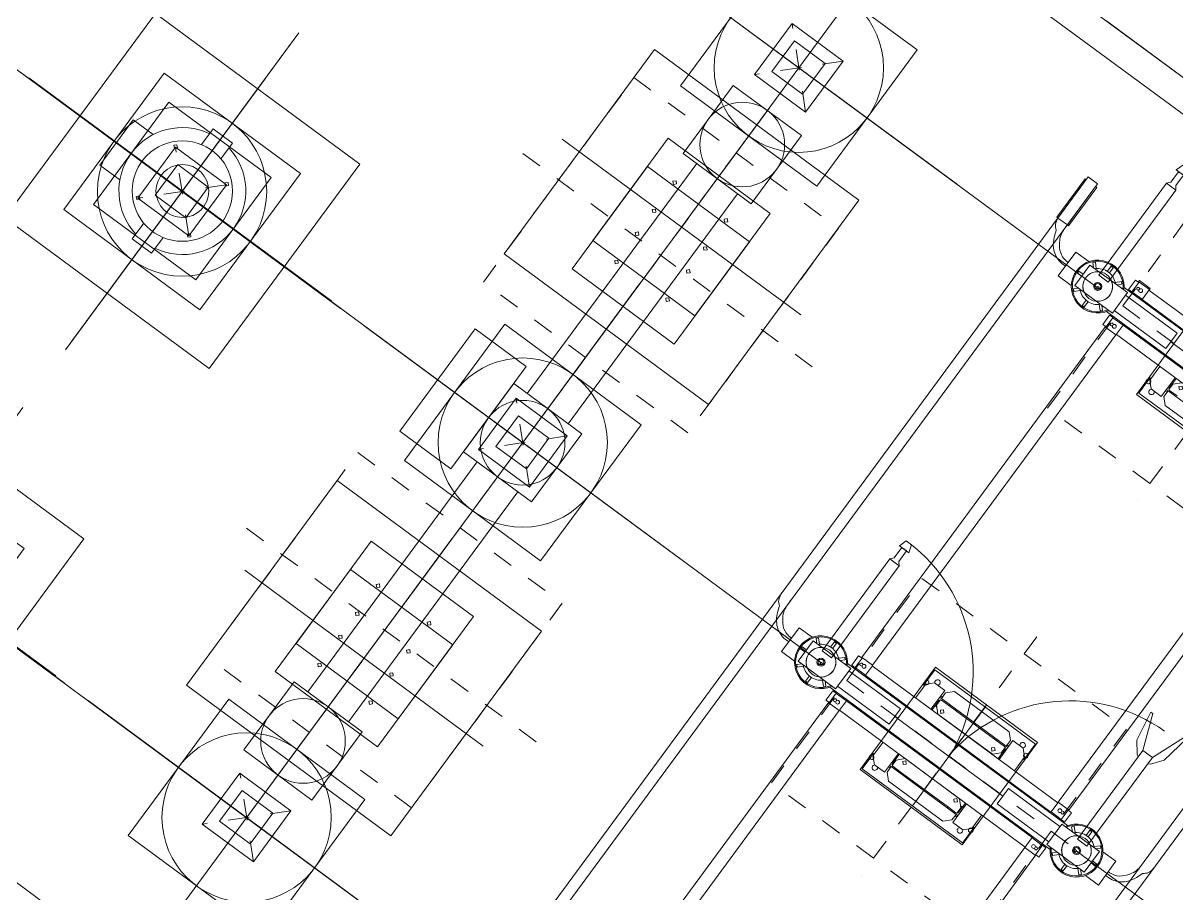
# Model space of a CAD drawing. Header units: metres. Extents: x 432095 to 435012, y 2470938 to 2473256.
# Drawn here: x 433771.58 to 433777.03, y 2471306.73 to 2471310.84 of the extents above; entities that cross this region are included whole.
import ezdxf

# ---------------------------------------------------------------- set-up
doc = ezdxf.new("R2010")
doc.units = ezdxf.units.M
doc.header["$MEASUREMENT"] = 0
doc.set_wipeout_variables(frame=1)
for name, pattern in [('MB D$0$DASHDOT', [1, 0.5, -0.25, 0, -0.25]), ('MB D$0$DASHED2', [0.375, 0.25, -0.125]), ('MB D$0$HIDDEN', [0.375, 0.25, -0.125])]:
    doc.linetypes.add(name, pattern=pattern)
doc.layers.add('cong trinh tram 110kv', color=7, linetype='Continuous', lineweight=5)
doc.layers.add('MB D$0$4-Net thay', color=4, linetype='Continuous')
doc.layers.add('MB D$0$muong cap', color=4, linetype='Continuous')

# ---------------------------------------------------------------- blocks, each defined once
blk = doc.blocks.new('*U39')
at = {"color": 8}
blk.add_wipeout([(350, -720), (350, 500), (-250, 500), (-250, -720)], dxfattribs=at).dxf.layer = 'MB D$0$4-Net thay'
at = {"layer": 'MB D$0$4-Net thay', "color": 8}
for centre in [(50, 250), (50, -470)]:
    blk.add_circle(centre, 10, dxfattribs=at)
blk = doc.blocks.new('*U40')
at = {"layer": 'MB D$0$muong cap', "color": 0, "linetype": 'ByBlock', "lineweight": -2, "transparency": 16777216}
blk.add_blockref('*U39', (15150, 0), dxfattribs=at)
blk = doc.blocks.new('MB D$0$Mong TB')
at = {"layer": 'cong trinh tram 110kv', "linetype": 'MB D$0$HIDDEN', "ltscale": 1.5}
for p, q in [((0, -700.1), (0, 699.9)), ((700, -0.1), (-700, -0.1))]:
    blk.add_line(p, q, dxfattribs=at)
at = {"layer": 'cong trinh tram 110kv', "linetype": 'MB D$0$HIDDEN'}
blk.add_lwpolyline([(-600, -600.1), (600, -600.1), (600, 599.9), (-600, 599.9)], close=True, dxfattribs=at)
at = {"layer": 'cong trinh tram 110kv'}
for points in [[(-300, -300.1), (300, -300.1), (300, 299.9), (-300, 299.9)], [(-150, 160.5), (-139.4, 149.9), (-150, 139.3), (-160.6, 149.9)], [(150, 160.5), (139.4, 149.9), (150, 139.3), (160.6, 149.9)], [(-150, -160.7), (-139.4, -150.1), (-150, -139.5), (-160.6, -150.1)], [(150, -160.7), (139.4, -150.1), (150, -139.5), (160.6, -150.1)]]:
    blk.add_lwpolyline(points, close=True, dxfattribs=at)
blk = doc.blocks.new('MB D$0$DCL2L')
at = {"layer": 'cong trinh tram 110kv', "linetype": 'ByBlock'}
for p, q in [((-70, 930), (-70, 853.6)), ((-70, 930), (70, 930)), ((70, 930), (70, 853.6)), ((2135, 930), (2135, 853.6)), ((2135, 930), (2275, 930)), ((2275, 930), (2275, 853.6)), ((-77.1, 835.6), (-85.6, 827.1)), ((-85.6, 827.1), (-64.2, 805.7)), ((-60, 818.5), (-77.1, 835.6)), ((-60, 840), (60, 840)), ((-60, 620), (-60, 840)), ((6, 865), (-6, 865)), ((-6, 865), (-6, 840)), ((6, 840), (6, 865)), ((60, 840), (60, 620)), ((77.1, 835.6), (60, 818.5)), ((64.2, 805.7), (85.6, 827.1)), ((85.6, 827.1), (77.1, 835.6)), ((2127.9, 835.6), (2119.4, 827.1)), ((2119.4, 827.1), (2140.8, 805.7)), ((2145, 818.5), (2127.9, 835.6)), ((2145, 840), (2265, 840)), ((2145, 620), (2145, 840)), ((2211, 865), (2199, 865)), ((2199, 865), (2199, 840)), ((2211, 840), (2211, 865)), ((2265, 840), (2265, 620)), ((2282.1, 835.6), (2265, 818.5)), ((2269.2, 805.7), (2290.6, 827.1)), ((2290.6, 827.1), (2282.1, 835.6)), ((585.6, 777.7), (602.4, 763.8)), ((2790.6, 777.7), (2807.4, 763.8)), ((-84.8, 756), (-115, 756)), ((-115, 756), (-115, 744)), ((-115, 744), (-84.8, 744)), ((-9, 750), (0, 750)), ((-9, 741), (-9, 750)), ((0, 741), (-9, 741)), ((0, 750), (0, 741)), ((115, 756), (84.8, 756)), ((84.8, 744), (115, 744)), ((115, 744), (115, 756)), ((585.6, 722.3), (602.4, 736.2)), ((2120.2, 756), (2090, 756)), ((2090, 756), (2090, 744)), ((2090, 744), (2120.2, 744)), ((2196, 750), (2205, 750)), ((2196, 741), (2196, 750)), ((2205, 741), (2196, 741)), ((2205, 750), (2205, 741)), ((2320, 756), (2289.8, 756)), ((2289.8, 744), (2320, 744)), ((2320, 744), (2320, 756)), ((2790.6, 722.3), (2807.4, 736.2)), ((-64.2, 694.3), (-85.6, 672.9)), ((-85.6, 672.9), (-77.1, 664.4)), ((-77.1, 664.4), (-60, 681.5)), ((60, 681.5), (77.1, 664.4)), ((85.6, 672.9), (64.2, 694.3)), ((77.1, 664.4), (85.6, 672.9)), ((2140.8, 694.3), (2119.4, 672.9)), ((2119.4, 672.9), (2127.9, 664.4)), ((2127.9, 664.4), (2145, 681.5)), ((2265, 681.5), (2282.1, 664.4)), ((2290.6, 672.9), (2269.2, 694.3)), ((2282.1, 664.4), (2290.6, 672.9)), ((-2065, 608), (-130, 608)), ((-133, 605), (-131, 605)), ((-133, 545), (-133, 605)), ((-83, 605), (-131, 605)), ((-130, 625), (-130, 605)), ((-130, 625), (-75, 625)), ((-76, 605), (-83, 605)), ((-76, 605), (-74, 605)), ((-76, 545), (-76, 605)), ((-75, 625), (-75, 605)), ((-75, 608), (-70, 608)), ((-70, 605), (-74, 605)), ((-70, 646.4), (-70, -646.4)), ((60, 620), (-60, 620)), ((-45, 620), (-45, 317)), ((45, 620), (45, 317)), ((70, 646.4), (70, -646.4)), ((70, 608), (75, 608)), ((70, 605), (74, 605)), ((76, 605), (74, 605)), ((130, 625), (75, 625)), ((75, 605), (75, 625)), ((76, 605), (76, 545)), ((76, 605), (83, 605)), ((83, 605), (131, 605)), ((130, 605), (130, 625)), ((130, 608), (2075, 608)), ((133, 605), (131, 605)), ((133, 605), (133, 545)), ((2072, 605), (2074, 605)), ((2072, 545), (2072, 605)), ((2122, 605), (2074, 605)), ((2075, 625), (2075, 605)), ((2075, 625), (2130, 625)), ((2129, 605), (2122, 605)), ((2129, 605), (2131, 605)), ((2129, 545), (2129, 605)), ((2130, 625), (2130, 605)), ((2130, 608), (2135, 608)), ((2135, 605), (2131, 605)), ((2135, 646.4), (2135, -646.4)), ((2265, 620), (2145, 620)), ((2160, 620), (2160, 317)), ((2250, 620), (2250, 317)), ((2275, 646.4), (2275, -646.4)), ((2275, 608), (2280, 608)), ((2275, 605), (2279, 605)), ((2281, 605), (2279, 605)), ((2335, 625), (2280, 625)), ((2280, 605), (2280, 625)), ((2281, 605), (2281, 545)), ((2281, 605), (2288, 605)), ((2288, 605), (2336, 605)), ((2335, 605), (2335, 625)), ((2335, 608), (2345, 608)), ((2338, 605), (2336, 605)), ((2338, 605), (2338, 545)), ((2345, 545), (2345, 608)), ((-2062, 545), (-133, 545)), ((-133, 545), (-131, 545)), ((-83, 545), (-131, 545)), ((-130, 545), (-130, -545)), ((-76, 545), (-83, 545)), ((-76, 545), (-74, 545)), ((-75, 545), (-75, -545)), ((-70, 545), (-74, 545)), ((70, 545), (74, 545)), ((76, 545), (74, 545)), ((75, -545), (75, 545)), ((76, 545), (83, 545)), ((83, 545), (131, 545)), ((130, -545), (130, 545)), ((133, 545), (131, 545)), ((133, 545), (2072, 545)), ((2072, 545), (2074, 545)), ((2122, 545), (2074, 545)), ((2075, 545), (2075, -545)), ((2129, 545), (2122, 545)), ((2129, 545), (2131, 545)), ((2130, 545), (2130, -545)), ((2135, 545), (2131, 545)), ((2275, 545), (2279, 545)), ((2281, 545), (2279, 545)), ((2280, -545), (2280, 545)), ((2281, 545), (2288, 545)), ((2288, 545), (2336, 545)), ((2335, -545), (2335, 545)), ((2338, 545), (2336, 545)), ((2338, 545), (2345, 545)), ((-290, 295), (-285, 295)), ((-290, -295), (-290, 295)), ((-219, 295), (-285, 295)), ((-210, 290), (-240, 260)), ((-208.8, 295), (-219, 295)), ((-130, 290), (-210, 290)), ((-208.8, 295), (-200, 295)), ((-208, 290), (-208, 291)), ((-200, 295), (-200, 290)), ((-70, 290), (-75, 290)), ((45, 317), (-45, 317)), ((0, -317), (0, 317)), ((75, 290), (70, 290)), ((210, 290), (130, 290)), ((200, 295), (208.8, 295)), ((200, 290), (200, 295)), ((208, 291), (208, 290)), ((208.8, 295), (219, 295)), ((240, 260), (210, 290)), ((219, 295), (285, 295)), ((290, 295), (285, 295)), ((290, 295), (290, -295)), ((1915, 295), (1920, 295)), ((1915, -295), (1915, 295)), ((1986, 295), (1920, 295)), ((1995, 290), (1965, 260)), ((1996.2, 295), (1986, 295)), ((2075, 290), (1995, 290)), ((1996.2, 295), (2005, 295)), ((1997, 290), (1997, 291)), ((2005, 295), (2005, 290)), ((2135, 290), (2130, 290)), ((2250, 317), (2160, 317)), ((2200, -317), (2200, 317)), ((-240, 260), (-240, 200)), ((240, 260), (240, 200)), ((1965, 260), (1965, 200)), ((-233, 190), (-263, 160)), ((-130, 200), (-240, 200)), ((-200, 190), (-233, 190)), ((-208, 190), (-208, 200)), ((-200, 190), (-200, 200)), ((-200, -190), (-200, 190)), ((-194, 185), (-194, 141.5)), ((-192.5, 190), (-161, 190)), ((-189.7, 192.7), (-189.7, 190)), ((-141.5, 194), (-185, 194)), ((-131, 160), (-161, 190)), ((-130, 194), (-141.5, 194)), ((-137, 200), (-137, 198.5)), ((-70, 200), (-75, 200)), ((-70, 194), (-75, 194)), ((75, 200), (70, 200)), ((75, 194), (70, 194)), ((240, 200), (130, 200)), ((141.5, 194), (130, 194)), ((161, 190), (131, 160)), ((137, 198.5), (137, 200)), ((185, 194), (141.5, 194)), ((154.3, 194), (154.3, 183.3)), ((192.5, 190), (161, 190)), ((182.6, 193), (182.6, 194)), ((194, 141.5), (194, 185)), ((200, 200), (200, 190)), ((200, 190), (200, -190)), ((200, 190), (233, 190)), ((208, 200), (208, 190)), ((263, 160), (233, 190)), ((1972, 190), (1942, 160)), ((2075, 200), (1965, 200)), ((2005, 190), (1972, 190)), ((1997, 190), (1997, 200)), ((2005, 190), (2005, 200)), ((2005, -190), (2005, 190)), ((2011, 185), (2011, 141.5)), ((2012.5, 190), (2044, 190)), ((2015.3, 192.7), (2015.3, 190)), ((2063.5, 194), (2020, 194)), ((2074, 160), (2044, 190)), ((2075, 194), (2063.5, 194)), ((2068, 200), (2068, 198.5)), ((-263, -160), (-263, 160)), ((-198.5, 137), (-200, 137)), ((-194, 141.5), (-194, -141.5)), ((-131, 160), (-131, -160)), ((-130, 154), (-131, 154)), ((-70, 154), (-75, 154)), ((75, 154), (70, 154)), ((131, 154), (130, 154)), ((131, -160), (131, 160)), ((194, -141.5), (194, 141.5)), ((200, 137), (198.5, 137)), ((263, 160), (263, -160)), ((1942, -160), (1942, 160)), ((290, 0), (-290, 0)), ((-263, -160), (-233, -190)), ((-200, -137), (-198.5, -137)), ((-194, -141.5), (-194, -185)), ((-161, -190), (-131, -160)), ((-131, -154), (-130, -154)), ((-75, -154), (-70, -154)), ((70, -154), (75, -154)), ((130, -154), (131, -154)), ((131, -160), (161, -190)), ((194, -185), (194, -141.5)), ((198.5, -137), (200, -137)), ((233, -190), (263, -160)), ((-240, -260), (-240, -200)), ((-240, -200), (-130, -200)), ((-200, -190), (-233, -190)), ((-208, -200), (-208, -190)), ((-200, -200), (-200, -190)), ((-192.5, -190), (-161, -190)), ((-185, -194), (-141.5, -194)), ((-182.6, -193), (-182.6, -194)), ((-154.3, -194), (-154.3, -183.3)), ((-141.5, -194), (-130, -194)), ((-137, -198.5), (-137, -200)), ((-75, -194), (-70, -194)), ((-75, -200), (-70, -200)), ((70, -194), (75, -194)), ((70, -200), (75, -200)), ((130, -194), (141.5, -194)), ((130, -200), (240, -200)), ((137, -200), (137, -198.5)), ((141.5, -194), (185, -194)), ((192.5, -190), (161, -190)), ((189.7, -192.7), (189.7, -190)), ((200, -190), (200, -200)), ((200, -190), (233, -190)), ((208, -190), (208, -200)), ((240, -260), (240, -200)), ((-240, -260), (-210, -290)), ((210, -290), (240, -260)), ((-290, -295), (-285, -295)), ((-219, -295), (-285, -295)), ((-208.8, -295), (-219, -295)), ((-210, -290), (-130, -290)), ((-200, -295), (-208.8, -295)), ((-208, -291), (-208, -290)), ((-200, -290), (-200, -295)), ((-75, -290), (-70, -290)), ((-45, -317), (45, -317)), ((-45, -620), (-45, -317)), ((45, -620), (45, -317)), ((70, -290), (75, -290)), ((130, -290), (210, -290)), ((200, -295), (200, -290)), ((208.8, -295), (200, -295)), ((208, -290), (208, -291)), ((208.8, -295), (219, -295)), ((219, -295), (285, -295)), ((290, -295), (285, -295)), ((-133, -545), (-2062, -545)), ((-133, -545), (-131, -545)), ((-133, -605), (-133, -545)), ((-83, -545), (-131, -545)), ((-76, -545), (-83, -545)), ((-76, -545), (-74, -545)), ((-76, -605), (-76, -545)), ((-70, -545), (-74, -545)), ((70, -545), (74, -545)), ((76, -545), (74, -545)), ((76, -545), (76, -605)), ((76, -545), (83, -545)), ((83, -545), (131, -545)), ((133, -545), (131, -545)), ((133, -545), (133, -605)), ((2072, -545), (133, -545)), ((-130, -608), (-2065, -608)), ((-133, -605), (-131, -605)), ((-83, -605), (-131, -605)), ((-130, -605), (-130, -625)), ((-130, -625), (-75, -625)), ((-76, -605), (-83, -605)), ((-76, -605), (-74, -605)), ((-75, -605), (-75, -625)), ((-70, -608), (-75, -608)), ((-70, -605), (-74, -605)), ((-60, -620), (60, -620)), ((-60, -840), (-60, -620)), ((60, -620), (60, -840)), ((70, -605), (74, -605)), ((75, -608), (70, -608)), ((76, -605), (74, -605)), ((75, -625), (75, -605)), ((130, -625), (75, -625)), ((76, -605), (83, -605)), ((83, -605), (131, -605)), ((130, -625), (130, -605)), ((2075, -608), (130, -608)), ((133, -605), (131, -605)), ((-77.1, -664.4), (-85.6, -672.9)), ((-85.6, -672.9), (-64.2, -694.3)), ((-60, -681.5), (-77.1, -664.4)), ((77.1, -664.4), (60, -681.5)), ((64.2, -694.3), (85.6, -672.9)), ((85.6, -672.9), (77.1, -664.4)), ((567.2, -722.3), (735.1, -656.6)), ((-84.8, -744), (-115, -744)), ((-115, -744), (-115, -756)), ((-115, -756), (-84.8, -756)), ((-9, -741), (0, -741)), ((-9, -750), (-9, -741)), ((0, -750), (-9, -750)), ((0, -741), (0, -750)), ((115, -744), (84.8, -744)), ((84.8, -756), (115, -756)), ((115, -756), (115, -744)), ((-64.2, -805.7), (-85.6, -827.1)), ((85.6, -827.1), (64.2, -805.7)), ((567.2, -777.7), (735.1, -843.4)), ((-85.6, -827.1), (-77.1, -835.6)), ((-77.1, -835.6), (-60, -818.5)), ((-70, -853.6), (-70, -930)), ((60, -840), (-60, -840)), ((-6, -840), (-6, -865)), ((-6, -865), (6, -865)), ((6, -865), (6, -840)), ((60, -818.5), (77.1, -835.6)), ((70, -853.6), (70, -930)), ((77.1, -835.6), (85.6, -827.1)), ((-70, -930), (70, -930))]:
    blk.add_line(p, q, dxfattribs=at)
for points in [[(2595.4, 1093.2), (2595.4, 1038.2), (-2045.9, 1038.2), (-2045.9, 1093.2)], [(2595.4, 1093.2), (2595.4, 1038.2), (2354.1, 1038.2), (2354.1, 1093.2)], [(585.6, 777.7), (585.6, 722.3), (46.1, 722.3), (46.1, 777.7)], [(700.4, 766.9), (700.4, 735.4), (663.5, 722.3), (663.5, 777.7)], [(2790.6, 777.7), (2790.6, 722.3), (2251.1, 722.3), (2251.1, 777.7)], [(2905.4, 766.9), (2905.4, 735.4), (2868.5, 722.3), (2868.5, 777.7)], [(46.1, -722.3), (46.1, -777.7), (567.2, -777.7), (567.2, -722.3)], [(2595.4, -1093.2), (2595.4, -1038.2), (-2045.9, -1038.2), (-2045.9, -1093.2)]]:
    blk.add_lwpolyline(points, close=True, dxfattribs=at)
for points in [[(2354.1, 1093.2), (2354.1, 1099.8), (2579.7, 1099.8), (2579.7, 1093.2)], [(2354.1, 1093.2), (2354.1, 1099.8), (2579.7, 1099.8), (2579.7, 1093.2)], [(2579.7, 1038.2), (2579.7, 1031.5), (2354.1, 1031.5), (2354.1, 1038.2)], [(2579.7, 1038.2), (2579.7, 1031.5), (2354.1, 1031.5), (2354.1, 1038.2)], [(602.4, 763.8), (663.5, 763.8), (663.5, 736.2), (602.4, 736.2)], [(2807.4, 763.8), (2868.5, 763.8), (2868.5, 736.2), (2807.4, 736.2)], [(735.1, -656.6), (735.1, -644.5), (589.2, -669.4), (536, -710.4), (530.3, -722.3)], [(735.1, -843.4), (735.1, -855.5), (589.2, -830.6), (536, -789.6), (530.3, -777.7)]]:
    blk.add_lwpolyline(points, dxfattribs=at)
for centre, radius in [((0, 750), 19), ((0, 750), 14), ((2205, 750), 19), ((2205, 750), 14), ((-105, 575), 9), ((105, 575), 9), ((2100, 575), 9), ((2310, 575), 9), ((-105, -575), 9), ((105, -575), 9), ((0, -750), 19), ((0, -750), 14)]:
    blk.add_circle(centre, radius, dxfattribs=at)
for centre, radius, start, end in [((0, 750), 125, 298.6854, 241.3146), ((2205, 750), 125, 298.6854, 241.3146), ((0, 750), 120, 300, 240), ((2205, 750), 120, 300, 240), ((0, 750), 85, 134.9009, 225.0991), ((0, 750), 70.1, 148.8599, 211.1401), ((0, 750), 85, 314.9009, 45.0991), ((0, 750), 70.1, 328.8599, 31.1401), ((2205, 750), 85, 134.9009, 225.0991), ((2205, 750), 70.1, 148.8599, 211.1401), ((2205, 750), 85, 314.9009, 45.0991), ((2205, 750), 70.1, 328.8599, 31.1401), ((-65.4, 760.6), 766.4, 277.0893, 359.2505), ((-105, 590), 7, 246.7872, 293.2128), ((105, 590), 7, 246.7872, 293.2128), ((2100, 590), 7, 246.7872, 293.2128), ((2310, 590), 7, 246.7872, 293.2128), ((-219, 291), 11, 0, 21.3237), ((219, 291), 11, 158.6763, 180), ((1986, 291), 11, 0, 21.3237), ((-250, 250), 13, 39.7151, 320.2849), ((250, 250), 13, 219.7151, 140.2849), ((1955, 250), 13, 39.7151, 320.2849), ((-185, 185), 9, 90, 180), ((-141.5, 198.5), 4.5, 270, 0), ((141.5, 198.5), 4.5, 180, 270), ((185, 185), 9, 0, 90), ((2020, 185), 9, 90, 180), ((2063.5, 198.5), 4.5, 270, 0), ((-198.5, 141.5), 4.5, 270, 0), ((198.5, 141.5), 4.5, 180, 270), ((-65.5, -760.6), 766.5, 0.731, 82.9084), ((-198.5, -141.5), 4.5, 0, 90), ((198.5, -141.5), 4.5, 90, 180), ((-185, -185), 9, 180, 270), ((-141.5, -198.5), 4.5, 0, 90), ((141.5, -198.5), 4.5, 90, 180), ((185, -185), 9, 270, 0), ((-250, -250), 13, 39.7151, 320.2849), ((250, -250), 13, 219.7151, 140.2849), ((-219, -291), 11, 338.6763, 0), ((219, -291), 11, 180, 201.3237), ((-105, -590), 7, 66.7872, 113.2128), ((105, -590), 7, 66.7872, 113.2128), ((0, -750), 125, 118.6854, 61.3146), ((0, -750), 120, 120, 60), ((0, -750), 85, 134.9009, 225.0991), ((0, -750), 85, 314.9009, 45.0991), ((0, -750), 70.1, 148.8599, 211.1401), ((0, -750), 70.1, 328.8599, 31.1401)]:
    blk.add_arc(centre, radius, start, end, dxfattribs=at)
for centre, major_axis, start_param, end_param in [((161.4, 184), (0, -6), 3.237864, 4.27628), ((180.5, 193), (0, -3), 0, 1.570796), ((-180.5, -193), (0, -3), 3.141593, 4.712389), ((-161.4, -184), (0, -6), 0.096272, 1.134688)]:
    blk.add_ellipse(centre, major_axis=major_axis, ratio=0.707107, start_param=start_param, end_param=end_param, dxfattribs=at)
for points, knots in [([(149.1, 1093.2), (137.9, 1091.8), (117.3, 1089.3), (104.1, 1073.5), (98.1, 1066.2)], [0, 0, 0, 0, 32.303094, 59.640389, 59.640389, 59.640389, 59.640389]), ([(2354.1, 1093.2), (2342.9, 1091.8), (2322.3, 1089.3), (2309.1, 1073.5), (2303.1, 1066.2)], [0, 0, 0, 0, 32.303094, 59.640389, 59.640389, 59.640389, 59.640389]), ([(98.1, 1066.2), (87.4, 1062.4), (60.5, 1052.7), (15, 1027.5), (-12.8, 978), (-13, 942.8), (-13, 930.1)], [0, 0, 0, 0, 34.058943, 85.88925, 153.134698, 191.010686, 191.010686, 191.010686, 191.010686]), ([(149.1, 1038.2), (127.3, 1038.5), (92.1, 1039.1), (47.5, 1011.4), (17.2, 982.4), (9.4, 950.2), (8.6, 935.3), (8.3, 930)], [0, 0, 0, 0, 63.404862, 102.845867, 154.560455, 183.775775, 199.614883, 199.614883, 199.614883, 199.614883]), ([(2303.1, 1066.2), (2292.4, 1062.4), (2265.5, 1052.7), (2220, 1027.5), (2192.2, 978), (2192, 942.8), (2192, 930.1)], [0, 0, 0, 0, 34.058943, 85.88925, 153.134698, 191.010686, 191.010686, 191.010686, 191.010686]), ([(2354.1, 1038.2), (2332.3, 1038.5), (2297.1, 1039.1), (2252.5, 1011.4), (2222.2, 982.4), (2214.4, 950.2), (2213.6, 935.3), (2213.3, 930)], [0, 0, 0, 0, 63.404862, 102.845867, 154.560455, 183.775775, 199.614883, 199.614883, 199.614883, 199.614883]), ([(98.1, -1066.2), (87.4, -1062.4), (60.5, -1052.7), (15, -1027.5), (-12.8, -978), (-13, -942.8), (-13, -930.1)], [0, 0, 0, 0, 34.058943, 85.88925, 153.134698, 191.010686, 191.010686, 191.010686, 191.010686]), ([(149.1, -1038.2), (127.3, -1038.5), (92.1, -1039.1), (47.5, -1011.4), (17.2, -982.4), (9.4, -950.2), (8.6, -935.3), (8.3, -930)], [0, 0, 0, 0, 63.404862, 102.845867, 154.560455, 183.775775, 199.614883, 199.614883, 199.614883, 199.614883]), ([(149.1, -1093.2), (137.9, -1091.8), (117.3, -1089.3), (104.1, -1073.5), (98.1, -1066.2)], [0, 0, 0, 0, 32.303094, 59.640389, 59.640389, 59.640389, 59.640389])]:
    blk.add_open_spline(points, degree=3, knots=knots, dxfattribs=at)
blk = doc.blocks.new('MB D$0$PI110')
at = {"layer": 'cong trinh tram 110kv', "ltscale": 0.01}
for p, q in [((-2200, 930.9), (-2200, -930.9)), ((0, 930.9), (0, -930.9)), ((2200, 930.9), (2200, -930.9)), ((-3131.7, 0), (-1270, 0)), ((-931.7, 0), (930, 0)), ((1268.3, 0), (3130, 0))]:
    blk.add_line(p, q, dxfattribs=at)
at = {"layer": 'cong trinh tram 110kv', "linetype": 'MB D$0$DASHED2', "ltscale": 100}
for p, q in [((-2050, 150), (-2350, -150)), ((-2350, 150), (-2050, -150)), ((150, 150), (-150, -150)), ((-150, 150), (150, -150)), ((2350, 150), (2050, -150)), ((2050, 150), (2350, -150))]:
    blk.add_line(p, q, dxfattribs=at)
at = {"layer": 'cong trinh tram 110kv'}
for points in [[(-2600, 400), (-2600, -400), (-1800, -400), (-1800, 400)], [(-400, 400), (-400, -400), (400, -400), (400, 400)], [(1800, 400), (1800, -400), (2600, -400), (2600, 400)], [(-2350, 150), (-2350, -150), (-2050, -150), (-2050, 150)], [(-150, 150), (-150, -150), (150, -150), (150, 150)], [(2050, 150), (2050, -150), (2350, -150), (2350, 150)]]:
    blk.add_lwpolyline(points, close=True, dxfattribs=at)
at = {"layer": 'cong trinh tram 110kv', "ltscale": 0.3}
for points in [[(-2290, 87.9), (-2110, 87.9), (-2110, -92.1), (-2290, -92.1)], [(-90, 87.9), (90, 87.9), (90, -92.1), (-90, -92.1)], [(2110, 87.9), (2290, 87.9), (2290, -92.1), (2110, -92.1)]]:
    blk.add_lwpolyline(points, close=True, dxfattribs=at)
at = {"layer": 'cong trinh tram 110kv'}
for centre in [(-2200, 0), (0, 0), (2200, 0)]:
    blk.add_circle(centre, 400, dxfattribs=at)
blk = doc.blocks.new('MB D$0$mongtb')
at = {"layer": 'cong trinh tram 110kv', "linetype": 'MB D$0$DASHDOT', "lineweight": 18}
for points in [[(-197864.5, 25890.8), (-197864.5, 24113)], [(-198748.1, 25001.9), (-196980.9, 25001.9)]]:
    blk.add_lwpolyline(points, dxfattribs=at)
at = {"layer": 'cong trinh tram 110kv', "linetype": 'MB D$0$HIDDEN'}
blk.add_lwpolyline([(-198464.5, 24401.9), (-197264.5, 24401.9), (-197264.5, 25601.9), (-198464.5, 25601.9)], close=True, dxfattribs=at)
at = {"layer": 'cong trinh tram 110kv'}
for points in [[(-198164.5, 24701.9), (-197564.5, 24701.9), (-197564.5, 25301.9), (-198164.5, 25301.9)], [(-198014.5, 25162.5), (-198003.9, 25151.9), (-198014.5, 25141.3), (-198025.1, 25151.9)], [(-197714.5, 25162.5), (-197725.1, 25151.9), (-197714.5, 25141.3), (-197703.9, 25151.9)], [(-198014.5, 24841.3), (-198003.9, 24851.9), (-198014.5, 24862.5), (-198025.1, 24851.9)], [(-197714.5, 24841.3), (-197725.1, 24851.9), (-197714.5, 24862.5), (-197703.9, 24851.9)]]:
    blk.add_lwpolyline(points, close=True, dxfattribs=at)

msp = doc.modelspace()

# ---------------------------------------------------------------- linework, layer by layer
at = {"layer": 'cong trinh tram 110kv'}
for points in [[(433771.4931, 2471309.9191), (433772.2049, 2471310.8852), (433773.171, 2471310.1734), (433772.4591, 2471309.2073)], [(433771.9125, 2471309.9827), (433772.2685, 2471310.4657), (433772.7515, 2471310.1098), (433772.3956, 2471309.6268)], [(433772.2917, 2471310.2623), (433772.294, 2471310.2475), (433772.3088, 2471310.2497), (433772.3065, 2471310.2645)], [(433772.5503, 2471310.0717), (433772.5355, 2471310.0695), (433772.5332, 2471310.0843), (433772.548, 2471310.0865)], [(433772.1138, 2471310.0207), (433772.1286, 2471310.023), (433772.1308, 2471310.0082), (433772.116, 2471310.0059)], [(433772.3723, 2471309.8302), (433772.3701, 2471309.845), (433772.3553, 2471309.8428), (433772.3575, 2471309.828)], [(433770.1882, 2471308.1483), (433770.9001, 2471309.1143), (433771.8661, 2471308.4025), (433771.1543, 2471307.4364)]]:
    msp.add_lwpolyline(points, close=True, dxfattribs=at)
for points in [[(433771.8079, 2471309.3349), (433772.8562, 2471310.7576)], [(433773.038, 2471309.5261), (433771.6068, 2471310.5807)], [(433771.7331, 2471307.7552), (433770.3019, 2471308.8098)]]:
    msp.add_lwpolyline(points, dxfattribs=at)

# ---------------------------------------------------------------- next in the draw order: block references
at = {"layer": 'cong trinh tram 110kv', "xscale": 0.001000000032834317, "yscale": 0.001000000032834317, "zscale": 0.001, "rotation": 143.6153590623919}
msp.add_blockref('*U40', (433789.4733, 2471302.0581), dxfattribs=at)

# ---------------------------------------------------------------- next in the draw order: linework, layer by layer
at = {"layer": 'cong trinh tram 110kv'}
for p, q in [((433769.6747, 2471316.0256), (433790.183, 2471300.914)), ((433769.6383, 2471315.8785), (433790.0533, 2471300.8357)), ((433786.4746, 2471295.7801), (433765.9665, 2471310.8915)), ((433775.2458, 2471310.6287), (433772.6348, 2471307.0853)), ((433771.938, 2471309.5116), (433772.726, 2471310.5809)), ((433774.936, 2471310.5455), (433774.6988, 2471310.2234)), ((433775.2581, 2471310.3082), (433774.936, 2471310.5455)), ((433772.816, 2471309.6896), (433771.848, 2471310.4029)), ((433775.1064, 2471310.4395), (433774.2759, 2471309.3124)), ((433772.1, 2471310.3823), (433771.9423, 2471310.1681)), ((433772.1943, 2471310.3128), (433772.1, 2471310.3823)), ((433772.4778, 2471310.3396), (433772.4231, 2471310.2653)), ((433772.569, 2471310.2724), (433772.4778, 2471310.3396)), ((433775.2547, 2471309.4607), (433774.1276, 2471310.2912)), ((433775.0208, 2471309.9862), (433775.2581, 2471310.3082)), ((433772.5143, 2471310.1981), (433772.569, 2471310.2724)), ((433774.7632, 2471310.176), (433773.9623, 2471309.0892)), ((433774.6988, 2471310.2234), (433775.0208, 2471309.9862)), ((433771.9423, 2471310.1681), (433772.0366, 2471310.0986)), ((433774.9564, 2471310.0336), (433774.1556, 2471308.9468)), ((433772.0948, 2471309.8198), (433772.1495, 2471309.8941)), ((433772.186, 2471309.7526), (433772.0948, 2471309.8198)), ((433772.2407, 2471309.8269), (433772.186, 2471309.7526)), ((433773.7157, 2471309.3951), (433773.3598, 2471308.9121)), ((433773.9573, 2471309.2171), (433773.7157, 2471309.3951)), ((433773.6013, 2471308.7341), (433773.9573, 2471309.2171)), ((433773.8979, 2471309.1366), (433773.6607, 2471308.8146)), ((433774.22, 2471308.8993), (433773.8979, 2471309.1366)), ((433773.3598, 2471308.9121), (433773.6013, 2471308.7341)), ((433773.9827, 2471308.5773), (433774.22, 2471308.8993)), ((433773.6607, 2471308.8146), (433773.9827, 2471308.5773)), ((433773.7251, 2471308.7671), (433772.9242, 2471307.6803)), ((433773.9183, 2471308.6248), (433773.1175, 2471307.5379)), ((433773.6056, 2471308.4027), (433772.7751, 2471307.2756)), ((433773.7539, 2471307.4239), (433772.6268, 2471308.2544)), ((433772.8598, 2471307.7278), (433772.6226, 2471307.4058)), ((433773.1819, 2471307.4905), (433772.8598, 2471307.7278)), ((433772.9446, 2471307.1685), (433773.1819, 2471307.4905)), ((433772.6226, 2471307.4058), (433772.9446, 2471307.1685))]:
    msp.add_line(p, q, dxfattribs=at)
for points in [[(433772.2277, 2471312.8536), (433772.2277, 2471312.8536), (433773.6366, 2471311.8155), (433775.2369, 2471310.6352), (433776.6553, 2471309.5911), (433776.6553, 2471309.5911)], [(433770.9227, 2471311.0824), (433770.9227, 2471311.0824), (433772.331, 2471310.0437), (433773.9421, 2471308.8565), (433775.3497, 2471307.8188), (433775.3497, 2471307.8188)], [(433769.6166, 2471309.31), (433769.6166, 2471309.31), (433771.0255, 2471308.2719), (433772.6348, 2471307.0853), (433774.0443, 2471306.0475), (433774.0443, 2471306.0475)], [(433776.5573, 2471306.929), (433776.5573, 2471306.929), (433777.9687, 2471305.8916)]]:
    msp.add_lwpolyline(points, dxfattribs=at)
for points in [[(433774.8183, 2471309.037), (433775.5301, 2471310.0031), (433774.564, 2471310.7149), (433773.8522, 2471309.7488)], [(433774.7547, 2471309.4565), (433775.1106, 2471309.9395), (433774.6276, 2471310.2954), (433774.2717, 2471309.8124)], [(433774.6508, 2471310.092), (433774.6531, 2471310.0772), (433774.6679, 2471310.0794), (433774.6656, 2471310.0942)], [(433774.9094, 2471309.9014), (433774.8946, 2471309.8992), (433774.8924, 2471309.914), (433774.9072, 2471309.9162)], [(433774.4729, 2471309.8504), (433774.4877, 2471309.8527), (433774.4899, 2471309.8379), (433774.4751, 2471309.8356)], [(433774.7314, 2471309.6599), (433774.7292, 2471309.6747), (433774.7144, 2471309.6725), (433774.7166, 2471309.6577)], [(433773.3174, 2471307.0002), (433774.0293, 2471307.9663), (433773.0632, 2471308.6781), (433772.3514, 2471307.712)], [(433773.2539, 2471307.4197), (433773.6098, 2471307.9027), (433773.1268, 2471308.2586), (433772.7709, 2471307.7756)], [(433773.15, 2471308.0552), (433773.1523, 2471308.0404), (433773.1671, 2471308.0426), (433773.1648, 2471308.0574)], [(433773.4086, 2471307.8647), (433773.3938, 2471307.8624), (433773.3916, 2471307.8772), (433773.4064, 2471307.8795)], [(433772.9721, 2471307.8137), (433772.9869, 2471307.8159), (433772.9891, 2471307.8011), (433772.9743, 2471307.7989)], [(433773.2306, 2471307.6231), (433773.2284, 2471307.6379), (433773.2136, 2471307.6357), (433773.2158, 2471307.6209)]]:
    msp.add_lwpolyline(points, close=True, dxfattribs=at)
for centre, radius in [((433774.9784, 2471310.2658), 0.2), ((433772.3319, 2471310.0461), 0.2374), ((433772.332, 2471310.0462), 0.125), ((433773.9403, 2471308.857), 0.2), ((433772.9022, 2471307.4481), 0.2)]:
    msp.add_circle(centre, radius, dxfattribs=at)
for start, end in [(64.4961, 222.7346), (244.4961, 42.7346)]:
    msp.add_arc((433772.332, 2471310.0462), 0.3, start, end, dxfattribs=at)

# ---------------------------------------------------------------- next in the draw order: block references
at = {"layer": 'cong trinh tram 110kv', "yscale": 0.00100000003283925, "zscale": 0.001}
for name, p, xscale, rotation in [('MB D$0$PI110', (433772.3305, 2471310.0441), 0.001000000045165598, 233.6153637256497), ('MB D$0$PI110', (433773.9407, 2471308.8575), 0.001000000045165598, 233.6153637256497), ('MB D$0$mongtb', (433871.8395, 2471483.8654), -0.001000000045165598, 233.6153637256497), ('MB D$0$DCL2L', (433775.9543, 2471307.3749), 0.001000000045165598, 53.61536372564975), ('MB D$0$Mong TB', (433777.2605, 2471309.1476), -0.001000000032834317, 143.6153590623919), ('MB D$0$mongtb', (433870.5345, 2471482.0943), -0.001000000045165598, 233.6153637256497), ('MB D$0$Mong TB', (433775.9548, 2471307.377), -0.001000000032834317, 143.6153590623919)]:
    msp.add_blockref(name, p, dxfattribs=dict(at, xscale=xscale, rotation=rotation))

doc.saveas('drawing.dxf')
